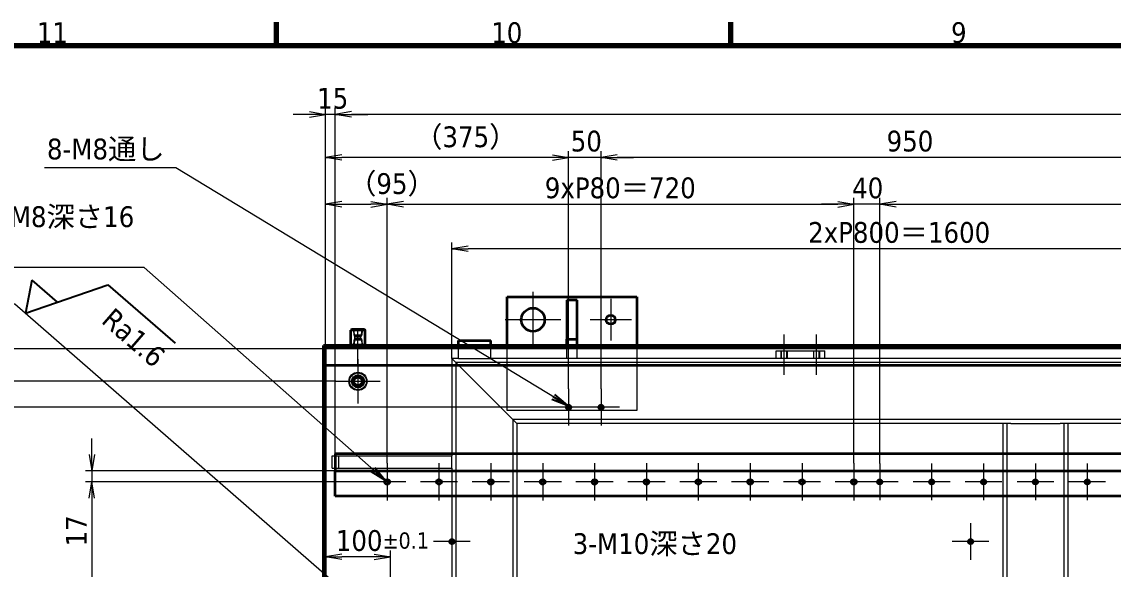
# Model space of a CAD drawing. Header units: millimetres. Extents: x -440 to 8410, y -405 to 5940.
# Drawn here: x 1009 to 2692, y 4933 to 5777 of the extents above; entities that cross this region are included whole.
import ezdxf

# ---------------------------------------------------------------- set-up
doc = ezdxf.new("R2010")
doc.units = ezdxf.units.MM
doc.header["$LTSCALE"] = 10
for name, color, linetype, lineweight in [('Border (ISO)', 7, 'Continuous', 70), ('Center Mark (ISO)', 7, 'Continuous', 5), ('Centerline (ISO)', 7, 'Continuous', 5), ('Dimension (ISO)', 7, 'Continuous', 25), ('Hidden (ISO)', 7, 'Continuous', 5), ('Symbol (ISO)', 7, 'Continuous', 25), ('Visible (ISO)', 7, 'Continuous', 35), ('Visible Narrow (ISO)', 7, 'Continuous', 5)]:
    doc.layers.add(name, color=color, linetype=linetype, lineweight=lineweight)
doc.styles.add('MX_NOTE_STANDARD', font='tahoma.ttf')
doc.styles.add('Note Text (JIS)', font='tahoma.ttf')
doc.dimstyles.new('Default (JIS)', dxfattribs={"dimscale": 10, "dimtxt": 3.2, "dimasz": 2.5, "dimexe": 1, "dimexo": 0, "dimgap": 0.8, "dimtad": 1, "dimrnd": 1e-08, "dimdsep": 46, "dimtxsty": 'Note Text (JIS)', "dimblk": 'OPEN', "dimcen": 0.09, "dimdle": 10, "dimclrd": 7, "dimclre": 7, "dimclrt": 256, "dimadec": 0, "dimazin": 2, "dimtfac": 0.78125, "dimtmove": 0, "dimatfit": 3, "dimldrblk": 'OPEN', "dimfxl": 1, "dimtolj": 1, "dimtzin": 0, "dimlwd": 0, "dimlwe": 0, "dimarcsym": 0})
doc.dimstyles.new('Default (JIS)$7', dxfattribs={"dimscale": 10, "dimtxt": 3.2, "dimasz": 2.5, "dimexe": 1, "dimexo": 0, "dimgap": 0.8, "dimtad": 1, "dimrnd": 1e-08, "dimdsep": 46, "dimtxsty": 'Note Text (JIS)', "dimblk": 'OPEN', "dimcen": 0.09, "dimdle": 10, "dimclrd": 256, "dimclre": 7, "dimclrt": 256, "dimadec": 0, "dimazin": 2, "dimtfac": 0.78125, "dimtmove": 0, "dimatfit": 3, "dimldrblk": 'OPEN', "dimfxl": 1, "dimtolj": 1, "dimtzin": 0, "dimlwd": 0, "dimlwe": 0, "dimarcsym": 0})

# ---------------------------------------------------------------- blocks, each defined once
blk = doc.blocks.new('図面枠 既定の図面枠')
at = {"layer": 'Border (ISO)'}
for p, q in [((140.17, 574), (140.17, 577.6)), ((210.25, 574), (210.25, 577.6))]:
    blk.add_line(p, q, dxfattribs=at)
at = {"layer": 'Border (ISO)', "flags": 128}
blk.add_lwpolyline([(20, 20), (20, 574), (821, 574), (821, 20), (20, 20)], dxfattribs=at)
at = {"layer": 'Border (ISO)', "char_height": 3.2, "attachment_point": 7, "style": 'MX_NOTE_STANDARD'}
for s, insert in [('11', (103.2, 574.4)), ('10', (173.29, 574.33)), ('9', (244.23, 574.34))]:
    blk.add_mtext(s, dxfattribs=dict(at, insert=insert))
blk = doc.blocks.new('_Open')
at = {"color": 0, "linetype": 'ByBlock', "lineweight": -2}
for p, q in [((-1, 0.167), (0, 0)), ((-1, -0.167), (0, 0)), ((0, 0), (-1, 0))]:
    blk.add_line(p, q, dxfattribs=at)
blk = doc.blocks.new('*D109')
at = {"layer": 'Defpoints', "color": 0, "linetype": 'Continuous', "transparency": 16777216}
for p in [(907, 5222.5), (1493.4, 5222.5), (1493.4, 4202.5)]:
    blk.add_point(p, dxfattribs=at)
at = {"layer": 'Dimension (ISO)', "color": 7, "linetype": 'Continuous', "lineweight": 0, "transparency": 16777216}
for p, q in [((1493.4, 5222.5), (897, 5222.5)), ((907, 4227.5), (907, 5197.5)), ((1493.4, 4202.5), (897, 4202.5))]:
    blk.add_line(p, q, dxfattribs=at)
at = {"layer": 'Dimension (ISO)', "color": 7, "linetype": 'Continuous', "lineweight": 0, "transparency": 16777216, "xscale": 25, "yscale": 25, "zscale": 25}
for p, rotation in [((907, 5222.5), 90), ((907, 4202.5), 270)]:
    blk.add_blockref('_Open', p, dxfattribs=dict(at, rotation=rotation))
at = {"layer": 'Dimension (ISO)', "linetype": 'Continuous', "lineweight": 5, "transparency": 16777216, "insert": (865.7, 4652.7), "char_height": 32, "attachment_point": 1, "rotation": 90, "style": 'Note Text (JIS)'}
blk.add_mtext('\\A1;1020', dxfattribs=at)
blk = doc.blocks.new('*D111')
at = {"layer": 'Defpoints', "color": 0, "linetype": 'Continuous', "transparency": 16777216}
for p in [(907, 5272.5), (1477.4, 5272.5), (1493.4, 5222.5)]:
    blk.add_point(p, dxfattribs=at)
at = {"layer": 'Dimension (ISO)', "color": 7, "linetype": 'Continuous', "lineweight": 0, "transparency": 16777216}
for p, q in [((907, 5297.5), (907, 5322.5)), ((1477.4, 5272.5), (897, 5272.5)), ((907, 5222.5), (907, 5272.5)), ((1493.4, 5222.5), (897, 5222.5)), ((907, 5197.5), (907, 5172.5))]:
    blk.add_line(p, q, dxfattribs=at)
at = {"layer": 'Dimension (ISO)', "color": 7, "linetype": 'Continuous', "lineweight": 0, "transparency": 16777216, "xscale": 25, "yscale": 25, "zscale": 25}
for p, rotation in [((907, 5272.5), 270), ((907, 5222.5), 90)]:
    blk.add_blockref('_Open', p, dxfattribs=dict(at, rotation=rotation))
at = {"layer": 'Dimension (ISO)', "linetype": 'Continuous', "lineweight": 5, "transparency": 16777216, "insert": (865.7, 5225.7), "char_height": 32, "attachment_point": 1, "rotation": 90, "style": 'Note Text (JIS)'}
blk.add_mtext('\\A1;50', dxfattribs=at)
blk = doc.blocks.new('*D129')
at = {"layer": 'Defpoints', "color": 0, "linetype": 'Continuous', "transparency": 16777216}
for p in [(1492.4, 5634), (1492.4, 5110.5), (5452.4, 5110.5)]:
    blk.add_point(p, dxfattribs=at)
at = {"layer": 'Dimension (ISO)', "color": 7, "linetype": 'Continuous', "lineweight": 0, "transparency": 16777216}
for p, q in [((1492.4, 5110.5), (1492.4, 5644)), ((5452.4, 5110.5), (5452.4, 5644)), ((5427.4, 5634), (1517.4, 5634))]:
    blk.add_line(p, q, dxfattribs=at)
at = {"layer": 'Dimension (ISO)', "color": 7, "linetype": 'Continuous', "lineweight": 0, "transparency": 16777216, "xscale": 25, "yscale": 25, "zscale": 25, "rotation": 180}
blk.add_blockref('_Open', (1492.4, 5634), dxfattribs=at)
at = {"layer": 'Dimension (ISO)', "color": 7, "linetype": 'Continuous', "lineweight": 0, "transparency": 16777216, "xscale": 25, "yscale": 25, "zscale": 25}
blk.add_blockref('_Open', (5452.4, 5634), dxfattribs=at)
at = {"layer": 'Dimension (ISO)', "linetype": 'Continuous', "lineweight": 5, "transparency": 16777216, "insert": (3426.3, 5675.3), "char_height": 32, "attachment_point": 1, "style": 'Note Text (JIS)'}
blk.add_mtext('\\A1;3960', dxfattribs=at)
blk = doc.blocks.new('*D130')
at = {"layer": 'Defpoints', "color": 0, "linetype": 'Continuous', "transparency": 16777216}
for p in [(1477.4, 5634), (1477.4, 5277.5), (1492.4, 5110.5)]:
    blk.add_point(p, dxfattribs=at)
at = {"layer": 'Dimension (ISO)', "color": 7, "linetype": 'Continuous', "lineweight": 0, "transparency": 16777216}
for p, q in [((1477.4, 5277.5), (1477.4, 5644)), ((1492.4, 5110.5), (1492.4, 5644)), ((1452.4, 5634), (1427.4, 5634)), ((1492.4, 5634), (1477.4, 5634)), ((1517.4, 5634), (1542.4, 5634))]:
    blk.add_line(p, q, dxfattribs=at)
at = {"layer": 'Dimension (ISO)', "color": 7, "linetype": 'Continuous', "lineweight": 0, "transparency": 16777216, "xscale": 25, "yscale": 25, "zscale": 25}
blk.add_blockref('_Open', (1477.4, 5634), dxfattribs=at)
at = {"layer": 'Dimension (ISO)', "color": 7, "linetype": 'Continuous', "lineweight": 0, "transparency": 16777216, "xscale": 25, "yscale": 25, "zscale": 25, "rotation": 180}
blk.add_blockref('_Open', (1492.4, 5634), dxfattribs=at)
at = {"layer": 'Dimension (ISO)', "linetype": 'Continuous', "lineweight": 5, "transparency": 16777216, "insert": (1464.4, 5674.8), "char_height": 32, "attachment_point": 1, "style": 'Note Text (JIS)'}
blk.add_mtext('\\A1;15', dxfattribs=at)
blk = doc.blocks.new('*D161')
at = {"layer": 'Defpoints', "color": 0, "linetype": 'Continuous', "transparency": 16777216}
for p in [(1117, 5084.5), (1492.4, 5084.5), (1543.6, 5067.5)]:
    blk.add_point(p, dxfattribs=at)
at = {"layer": 'Dimension (ISO)', "color": 7, "linetype": 'Continuous', "lineweight": 0, "transparency": 16777216}
for p, q in [((1117, 5109.5), (1117, 5134.5)), ((1492.4, 5084.5), (1107, 5084.5)), ((1117, 5084.5), (1117, 5067.5)), ((1543.6, 5067.5), (1107, 5067.5)), ((1117, 5042.5), (1117, 4959.9))]:
    blk.add_line(p, q, dxfattribs=at)
at = {"layer": 'Dimension (ISO)', "color": 7, "linetype": 'Continuous', "lineweight": 0, "transparency": 16777216, "xscale": 25, "yscale": 25, "zscale": 25}
for p, rotation in [((1117, 5084.5), 270), ((1117, 5067.5), 90)]:
    blk.add_blockref('_Open', p, dxfattribs=dict(at, rotation=rotation))
at = {"layer": 'Dimension (ISO)', "linetype": 'Continuous', "lineweight": 5, "transparency": 16777216, "insert": (1076.9, 4967.9), "char_height": 32, "attachment_point": 1, "rotation": 90, "style": 'Note Text (JIS)'}
blk.add_mtext('\\A1;17', dxfattribs=at)
blk = doc.blocks.new('*D162')
at = {"layer": 'Defpoints', "color": 0, "linetype": 'Continuous', "transparency": 16777216}
for p in [(1824.1, 5182.5), (979.7, 4152.5), (1477.4, 4152.5)]:
    blk.add_point(p, dxfattribs=at)
at = {"layer": 'Dimension (ISO)', "color": 7, "linetype": 'Continuous', "lineweight": 0, "transparency": 16777216}
for p, q in [((1824.1, 5182.5), (969.7, 5182.5)), ((979.7, 5157.5), (979.7, 4177.5)), ((1477.4, 4152.5), (969.7, 4152.5))]:
    blk.add_line(p, q, dxfattribs=at)
at = {"layer": 'Dimension (ISO)', "color": 7, "linetype": 'Continuous', "lineweight": 0, "transparency": 16777216, "xscale": 25, "yscale": 25, "zscale": 25}
for p, rotation in [((979.7, 5182.5), 90), ((979.7, 4152.5), 270)]:
    blk.add_blockref('_Open', p, dxfattribs=dict(at, rotation=rotation))
at = {"layer": 'Dimension (ISO)', "linetype": 'Continuous', "lineweight": 5, "transparency": 16777216, "insert": (938.3, 4637.7), "char_height": 32, "attachment_point": 1, "rotation": 90, "style": 'Note Text (JIS)'}
blk.add_mtext('\\A1;1030', dxfattribs=at)
blk = doc.blocks.new('*D169')
at = {"layer": 'Defpoints', "color": 0, "linetype": 'Continuous', "transparency": 16777216}
for p in [(1902.4, 5567.4), (1902.4, 5210.8), (2852.4, 5210.8)]:
    blk.add_point(p, dxfattribs=at)
at = {"layer": 'Dimension (ISO)', "color": 7, "linetype": 'Continuous', "lineweight": 0, "transparency": 16777216}
for p, q in [((1902.4, 5210.8), (1902.4, 5577.4)), ((2852.4, 5210.8), (2852.4, 5577.4)), ((2827.4, 5567.4), (1927.4, 5567.4))]:
    blk.add_line(p, q, dxfattribs=at)
at = {"layer": 'Dimension (ISO)', "color": 7, "linetype": 'Continuous', "lineweight": 0, "transparency": 16777216, "xscale": 25, "yscale": 25, "zscale": 25, "rotation": 180}
blk.add_blockref('_Open', (1902.4, 5567.4), dxfattribs=at)
at = {"layer": 'Dimension (ISO)', "color": 7, "linetype": 'Continuous', "lineweight": 0, "transparency": 16777216, "xscale": 25, "yscale": 25, "zscale": 25}
blk.add_blockref('_Open', (2852.4, 5567.4), dxfattribs=at)
at = {"layer": 'Dimension (ISO)', "linetype": 'Continuous', "lineweight": 5, "transparency": 16777216, "insert": (2342.9, 5608.8), "char_height": 32, "attachment_point": 1, "style": 'Note Text (JIS)'}
blk.add_mtext('\\A1;950', dxfattribs=at)
blk = doc.blocks.new('*D170')
at = {"layer": 'Defpoints', "color": 0, "linetype": 'Continuous', "transparency": 16777216}
for p in [(1852.4, 5567.4), (1852.4, 5210.8), (1902.4, 5210.8)]:
    blk.add_point(p, dxfattribs=at)
at = {"layer": 'Dimension (ISO)', "color": 7, "linetype": 'Continuous', "lineweight": 0, "transparency": 16777216}
for p, q in [((1852.4, 5210.8), (1852.4, 5577.4)), ((1902.4, 5210.8), (1902.4, 5577.4)), ((1827.4, 5567.4), (1802.4, 5567.4)), ((1902.4, 5567.4), (1852.4, 5567.4)), ((1927.4, 5567.4), (1952.4, 5567.4))]:
    blk.add_line(p, q, dxfattribs=at)
at = {"layer": 'Dimension (ISO)', "color": 7, "linetype": 'Continuous', "lineweight": 0, "transparency": 16777216, "xscale": 25, "yscale": 25, "zscale": 25}
blk.add_blockref('_Open', (1852.4, 5567.4), dxfattribs=at)
at = {"layer": 'Dimension (ISO)', "color": 7, "linetype": 'Continuous', "lineweight": 0, "transparency": 16777216, "xscale": 25, "yscale": 25, "zscale": 25, "rotation": 180}
blk.add_blockref('_Open', (1902.4, 5567.4), dxfattribs=at)
at = {"layer": 'Dimension (ISO)', "linetype": 'Continuous', "lineweight": 5, "transparency": 16777216, "insert": (1855.6, 5608.8), "char_height": 32, "attachment_point": 1, "style": 'Note Text (JIS)'}
blk.add_mtext('\\A1;50', dxfattribs=at)
blk = doc.blocks.new('*D171')
at = {"layer": 'Defpoints', "color": 0, "linetype": 'Continuous', "transparency": 16777216}
for p in [(1477.4, 5567.4), (1477.4, 5277.5), (1852.4, 5210.8)]:
    blk.add_point(p, dxfattribs=at)
at = {"layer": 'Dimension (ISO)', "color": 7, "linetype": 'Continuous', "lineweight": 0, "transparency": 16777216}
for p, q in [((1477.4, 5277.5), (1477.4, 5577.4)), ((1852.4, 5210.8), (1852.4, 5577.4)), ((1827.4, 5567.4), (1502.4, 5567.4))]:
    blk.add_line(p, q, dxfattribs=at)
at = {"layer": 'Dimension (ISO)', "color": 7, "linetype": 'Continuous', "lineweight": 0, "transparency": 16777216, "xscale": 25, "yscale": 25, "zscale": 25, "rotation": 180}
blk.add_blockref('_Open', (1477.4, 5567.4), dxfattribs=at)
at = {"layer": 'Dimension (ISO)', "color": 7, "linetype": 'Continuous', "lineweight": 0, "transparency": 16777216, "xscale": 25, "yscale": 25, "zscale": 25}
blk.add_blockref('_Open', (1852.4, 5567.4), dxfattribs=at)
at = {"layer": 'Dimension (ISO)', "linetype": 'Continuous', "lineweight": 5, "transparency": 16777216, "insert": (1614, 5615.4), "char_height": 32, "attachment_point": 1, "style": 'Note Text (JIS)'}
blk.add_mtext('\\A1;\\fTahoma|b0|i0;（375）', dxfattribs=at)
blk = doc.blocks.new('*D172')
at = {"layer": 'Defpoints', "color": 0, "linetype": 'Continuous', "transparency": 16777216}
for p in [(2292.4, 5495.3), (1572.4, 5096.2), (2292.4, 5096.2)]:
    blk.add_point(p, dxfattribs=at)
at = {"layer": 'Dimension (ISO)', "color": 7, "linetype": 'Continuous', "lineweight": 0, "transparency": 16777216}
for p, q in [((1572.4, 5096.2), (1572.4, 5505.3)), ((2292.4, 5096.2), (2292.4, 5505.3)), ((1597.4, 5495.3), (2267.4, 5495.3))]:
    blk.add_line(p, q, dxfattribs=at)
at = {"layer": 'Dimension (ISO)', "color": 7, "linetype": 'Continuous', "lineweight": 0, "transparency": 16777216, "xscale": 25, "yscale": 25, "zscale": 25, "rotation": 180}
blk.add_blockref('_Open', (1572.4, 5495.3), dxfattribs=at)
at = {"layer": 'Dimension (ISO)', "color": 7, "linetype": 'Continuous', "lineweight": 0, "transparency": 16777216, "xscale": 25, "yscale": 25, "zscale": 25}
blk.add_blockref('_Open', (2292.4, 5495.3), dxfattribs=at)
at = {"layer": 'Dimension (ISO)', "linetype": 'Continuous', "lineweight": 5, "transparency": 16777216, "insert": (1815.6, 5536.7), "char_height": 32, "attachment_point": 1, "style": 'Note Text (JIS)'}
blk.add_mtext('\\A1;\\fTahoma|b0|i0;9xP80＝720', dxfattribs=at)
blk = doc.blocks.new('*D173')
at = {"layer": 'Defpoints', "color": 0, "linetype": 'Continuous', "transparency": 16777216}
for p in [(2292.4, 5495.3), (2292.4, 5096.2), (2332.4, 5095.8)]:
    blk.add_point(p, dxfattribs=at)
at = {"layer": 'Dimension (ISO)', "color": 7, "linetype": 'Continuous', "lineweight": 0, "transparency": 16777216}
for p, q in [((2292.4, 5096.2), (2292.4, 5505.3)), ((2332.4, 5095.8), (2332.4, 5505.3)), ((2267.4, 5495.3), (2242.4, 5495.3)), ((2332.4, 5495.3), (2292.4, 5495.3)), ((2357.4, 5495.3), (2382.4, 5495.3))]:
    blk.add_line(p, q, dxfattribs=at)
at = {"layer": 'Dimension (ISO)', "color": 7, "linetype": 'Continuous', "lineweight": 0, "transparency": 16777216, "xscale": 25, "yscale": 25, "zscale": 25}
blk.add_blockref('_Open', (2292.4, 5495.3), dxfattribs=at)
at = {"layer": 'Dimension (ISO)', "color": 7, "linetype": 'Continuous', "lineweight": 0, "transparency": 16777216, "xscale": 25, "yscale": 25, "zscale": 25, "rotation": 180}
blk.add_blockref('_Open', (2332.4, 5495.3), dxfattribs=at)
at = {"layer": 'Dimension (ISO)', "linetype": 'Continuous', "lineweight": 5, "transparency": 16777216, "insert": (2289.7, 5536.6), "char_height": 32, "attachment_point": 1, "style": 'Note Text (JIS)'}
blk.add_mtext('\\A1;40', dxfattribs=at)
blk = doc.blocks.new('*D174')
at = {"layer": 'Defpoints', "color": 0, "linetype": 'Continuous', "transparency": 16777216}
for p in [(5132.4, 5495.3), (2332.4, 5095.8), (5132.4, 5095.8)]:
    blk.add_point(p, dxfattribs=at)
at = {"layer": 'Dimension (ISO)', "color": 7, "linetype": 'Continuous', "lineweight": 0, "transparency": 16777216}
for p, q in [((2332.4, 5095.8), (2332.4, 5505.3)), ((5132.4, 5095.8), (5132.4, 5505.3)), ((2357.4, 5495.3), (5107.4, 5495.3))]:
    blk.add_line(p, q, dxfattribs=at)
at = {"layer": 'Dimension (ISO)', "color": 7, "linetype": 'Continuous', "lineweight": 0, "transparency": 16777216, "xscale": 25, "yscale": 25, "zscale": 25, "rotation": 180}
blk.add_blockref('_Open', (2332.4, 5495.3), dxfattribs=at)
at = {"layer": 'Dimension (ISO)', "color": 7, "linetype": 'Continuous', "lineweight": 0, "transparency": 16777216, "xscale": 25, "yscale": 25, "zscale": 25}
blk.add_blockref('_Open', (5132.4, 5495.3), dxfattribs=at)
at = {"layer": 'Dimension (ISO)', "linetype": 'Continuous', "lineweight": 5, "transparency": 16777216, "insert": (3494.7, 5536.7), "char_height": 32, "attachment_point": 1, "style": 'Note Text (JIS)'}
blk.add_mtext('\\A1;\\fTahoma|b0|i0;35xP80＝2800', dxfattribs=at)
blk = doc.blocks.new('*D176')
at = {"layer": 'Defpoints', "color": 0, "linetype": 'Continuous', "transparency": 16777216}
for p in [(1572.4, 5495.3), (1477.4, 5277.5), (1572.4, 5096.2)]:
    blk.add_point(p, dxfattribs=at)
at = {"layer": 'Dimension (ISO)', "color": 7, "linetype": 'Continuous', "lineweight": 0, "transparency": 16777216}
for p, q in [((1477.4, 5277.5), (1477.4, 5505.3)), ((1572.4, 5096.2), (1572.4, 5505.3)), ((1502.4, 5495.3), (1547.4, 5495.3))]:
    blk.add_line(p, q, dxfattribs=at)
at = {"layer": 'Dimension (ISO)', "color": 7, "linetype": 'Continuous', "lineweight": 0, "transparency": 16777216, "xscale": 25, "yscale": 25, "zscale": 25, "rotation": 180}
blk.add_blockref('_Open', (1477.4, 5495.3), dxfattribs=at)
at = {"layer": 'Dimension (ISO)', "color": 7, "linetype": 'Continuous', "lineweight": 0, "transparency": 16777216, "xscale": 25, "yscale": 25, "zscale": 25}
blk.add_blockref('_Open', (1572.4, 5495.3), dxfattribs=at)
at = {"layer": 'Dimension (ISO)', "linetype": 'Continuous', "lineweight": 5, "transparency": 16777216, "insert": (1512.1, 5543.3), "char_height": 32, "attachment_point": 1, "style": 'Note Text (JIS)'}
blk.add_mtext('\\A1;\\fTahoma|b0|i0;（95）', dxfattribs=at)
blk = doc.blocks.new('*D177')
at = {"layer": 'Defpoints', "color": 0, "linetype": 'Continuous', "transparency": 16777216}
for p in [(1543.6, 5067.5), (1117, 4447.5), (1544.1, 4447.5)]:
    blk.add_point(p, dxfattribs=at)
at = {"layer": 'Dimension (ISO)', "color": 7, "linetype": 'Continuous', "lineweight": 0, "transparency": 16777216}
for p, q in [((1543.6, 5067.5), (1107, 5067.5)), ((1117, 5042.5), (1117, 4472.5)), ((1544.1, 4447.5), (1107, 4447.5))]:
    blk.add_line(p, q, dxfattribs=at)
at = {"layer": 'Dimension (ISO)', "color": 7, "linetype": 'Continuous', "lineweight": 0, "transparency": 16777216, "xscale": 25, "yscale": 25, "zscale": 25}
for p, rotation in [((1117, 5067.5), 90), ((1117, 4447.5), 270)]:
    blk.add_blockref('_Open', p, dxfattribs=dict(at, rotation=rotation))
at = {"layer": 'Dimension (ISO)', "linetype": 'Continuous', "lineweight": 5, "transparency": 16777216, "insert": (1069, 4706.6), "char_height": 32, "attachment_point": 1, "rotation": 90, "style": 'Note Text (JIS)'}
blk.add_mtext('\\A1;\\fTahoma|b0|i0;（620）', dxfattribs=at)
blk = doc.blocks.new('*D198')
at = {"layer": 'Defpoints', "color": 0, "linetype": 'Continuous', "transparency": 16777216}
for p in [(1672.4, 5426.6), (1672.4, 5257.5), (3272.4, 5003.8)]:
    blk.add_point(p, dxfattribs=at)
at = {"layer": 'Dimension (ISO)', "color": 7, "linetype": 'Continuous', "lineweight": 0, "transparency": 16777216}
for p, q in [((1672.4, 5257.5), (1672.4, 5436.6)), ((3247.4, 5426.6), (1697.4, 5426.6)), ((3272.4, 5003.8), (3272.4, 5436.6))]:
    blk.add_line(p, q, dxfattribs=at)
at = {"layer": 'Dimension (ISO)', "color": 7, "linetype": 'Continuous', "lineweight": 0, "transparency": 16777216, "xscale": 25, "yscale": 25, "zscale": 25, "rotation": 180}
blk.add_blockref('_Open', (1672.4, 5426.6), dxfattribs=at)
at = {"layer": 'Dimension (ISO)', "color": 7, "linetype": 'Continuous', "lineweight": 0, "transparency": 16777216, "xscale": 25, "yscale": 25, "zscale": 25}
blk.add_blockref('_Open', (3272.4, 5426.6), dxfattribs=at)
at = {"layer": 'Dimension (ISO)', "linetype": 'Continuous', "lineweight": 5, "transparency": 16777216, "insert": (2221.8, 5468), "char_height": 32, "attachment_point": 1, "style": 'Note Text (JIS)'}
blk.add_mtext('\\A1;\\fTahoma|b0|i0;2xP800＝1600', dxfattribs=at)
blk = doc.blocks.new('*D217')
at = {"layer": 'Defpoints', "color": 0, "linetype": 'Continuous', "transparency": 16777216}
for p in [(1477.4, 4951.8), (1477.4, 4897.9), (1577.4, 4866.5)]:
    blk.add_point(p, dxfattribs=at)
at = {"layer": 'Dimension (ISO)', "color": 7, "linetype": 'Continuous', "lineweight": 0, "transparency": 16777216}
for p, q in [((1552.4, 4951.8), (1502.4, 4951.8)), ((1577.4, 4866.5), (1577.4, 4961.8))]:
    blk.add_line(p, q, dxfattribs=at)
at = {"layer": 'Dimension (ISO)', "color": 7, "linetype": 'Continuous', "lineweight": 0, "transparency": 16777216, "xscale": 25, "yscale": 25, "zscale": 25, "rotation": 180}
blk.add_blockref('_Open', (1477.4, 4951.8), dxfattribs=at)
at = {"layer": 'Dimension (ISO)', "color": 7, "linetype": 'Continuous', "lineweight": 0, "transparency": 16777216, "xscale": 25, "yscale": 25, "zscale": 25}
blk.add_blockref('_Open', (1577.4, 4951.8), dxfattribs=at)
at = {"layer": 'Dimension (ISO)', "linetype": 'Continuous', "lineweight": 5, "transparency": 16777216, "insert": (1493.2, 4993.1), "char_height": 32, "attachment_point": 1, "style": 'Note Text (JIS)'}
blk.add_mtext('\\A1;100{\\H25;±0.1}', dxfattribs=at)
blk = doc.blocks.new('*D222')
at = {"layer": 'Defpoints', "color": 0, "linetype": 'Continuous', "transparency": 16777216}
for p in [(1574.4, 4840.1), (1580.4, 4834.8)]:
    blk.add_point(p, dxfattribs=at)
at = {"layer": 'Dimension (ISO)', "color": 7, "linetype": 'Continuous', "lineweight": 0, "transparency": 16777216}
for p, q in [((508.1, 5341.9), (997.9, 5341.9)), ((997.9, 5341.9), (1555.5, 4856.5)), ((1576.5, 4837.5), (1578.3, 4837.5)), ((1577.4, 4836.6), (1577.4, 4838.4))]:
    blk.add_line(p, q, dxfattribs=at)
at = {"layer": 'Dimension (ISO)', "color": 7, "linetype": 'Continuous', "lineweight": 0, "transparency": 16777216, "xscale": 25, "yscale": 25, "zscale": 25, "rotation": 318.9606334767248}
blk.add_blockref('_Open', (1574.4, 4840.1), dxfattribs=at)
at = {"layer": 'Dimension (ISO)', "linetype": 'Continuous', "lineweight": 5, "transparency": 16777216, "insert": (508.1, 5428), "char_height": 32, "attachment_point": 1, "style": 'Note Text (JIS)'}
blk.add_mtext('\\A1;\\L\\fTahoma|b0|i0;2-∅8 H7 ({\\H0.78x;\\S+0.015^   0;})深さ16\\l', dxfattribs=at)
blk = doc.blocks.new('面の指示記号 ID10')
at = {"layer": 'Symbol (ISO)'}
for p, q in [((102.43, 537.84), (101.44, 532.76)), ((101.44, 532.76), (114.17, 537.13)), ((102.43, 537.84), (106.34, 534.44)), ((114.17, 537.13), (124.53, 528.12))]:
    blk.add_line(p, q, dxfattribs=at)
at = {"layer": 'Symbol (ISO)', "insert": (112.94, 531.33), "char_height": 3.2, "attachment_point": 7, "rotation": 318.9606, "style": 'MX_NOTE_STANDARD'}
blk.add_mtext('Ra1.6', dxfattribs=at)

msp = doc.modelspace()

# ---------------------------------------------------------------- linework, layer by layer
at = {"layer": 'Center Mark (ISO)', "linetype": 'Continuous'}
for p, q in [((1797.376, 5360.461), (1797.376, 5274.461)), ((1917.376, 5349.378), (1917.376, 5285.543)), ((1840.376, 5317.461), (1754.376, 5317.461)), ((1949.293, 5317.461), (1885.458, 5317.461)), ((1527.376, 5256.461), (1527.376, 5188.461)), ((1561.376, 5222.461), (1493.376, 5222.461)), ((1852.376, 5210.784), (1852.376, 5154.137)), ((1902.376, 5210.784), (1902.376, 5154.137)), ((1880.699, 5182.461), (1824.052, 5182.461)), ((1930.699, 5182.461), (1874.052, 5182.461)), ((1572.376, 5096.19), (1572.376, 5038.731)), ((1652.376, 5096.19), (1652.376, 5038.731)), ((1732.376, 5096.19), (1732.376, 5038.731)), ((1812.376, 5096.19), (1812.376, 5038.731)), ((1892.376, 5096.19), (1892.376, 5038.731)), ((1972.376, 5096.19), (1972.376, 5038.731)), ((2052.376, 5096.19), (2052.376, 5038.731)), ((2132.376, 5096.19), (2132.376, 5038.731)), ((2212.376, 5096.19), (2212.376, 5038.731)), ((2292.376, 5096.19), (2292.376, 5038.731)), ((2332.376, 5095.784), (2332.376, 5039.137)), ((2412.376, 5095.784), (2412.376, 5039.137)), ((2492.376, 5095.784), (2492.376, 5039.137)), ((2572.376, 5095.784), (2572.376, 5039.137)), ((2652.376, 5095.784), (2652.376, 5039.137)), ((1601.105, 5067.461), (1543.647, 5067.461)), ((1681.105, 5067.461), (1623.647, 5067.461)), ((1761.105, 5067.461), (1703.647, 5067.461)), ((1841.105, 5067.461), (1783.647, 5067.461)), ((1921.105, 5067.461), (1863.647, 5067.461)), ((2001.105, 5067.461), (1943.647, 5067.461)), ((2081.105, 5067.461), (2023.647, 5067.461)), ((2161.105, 5067.461), (2103.647, 5067.461)), ((2241.105, 5067.461), (2183.647, 5067.461)), ((2321.105, 5067.461), (2263.647, 5067.461)), ((2360.699, 5067.461), (2304.052, 5067.461)), ((2440.699, 5067.461), (2384.052, 5067.461)), ((2520.699, 5067.461), (2464.052, 5067.461)), ((2600.699, 5067.461), (2544.052, 5067.461)), ((2680.699, 5067.461), (2624.052, 5067.461)), ((1672.376, 5003.784), (1672.376, 4947.137)), ((2472.376, 5003.784), (2472.376, 4947.137)), ((1700.699, 4975.461), (1644.052, 4975.461)), ((2500.699, 4975.461), (2444.052, 4975.461))]:
    msp.add_line(p, q, dxfattribs=at)
at = {"layer": 'Centerline (ISO)', "linetype": 'Continuous'}
for p, q in [((1527.376, 5249.261), (1527.376, 5302.461)), ((2184.876, 5232.461), (2184.876, 5294.461)), ((2234.876, 5232.461), (2234.876, 5294.461))]:
    msp.add_line(p, q, dxfattribs=at)
at = {"layer": 'Hidden (ISO)'}
for p, q in [((1521.494, 5301.577), (1520.61, 5302.461)), ((1520.637, 5301.577), (1520.883, 5293.707)), ((1533.869, 5293.707), (1520.883, 5293.707)), ((1533.258, 5301.577), (1521.494, 5301.577)), ((1521.788, 5292.143), (1521.494, 5301.577)), ((1521.788, 5287.778), (1521.494, 5278.344)), ((1532.964, 5292.143), (1521.788, 5292.143)), ((1522.776, 5291.573), (1521.788, 5292.143)), ((1522.776, 5288.348), (1521.788, 5287.778)), ((1532.964, 5287.778), (1521.788, 5287.778)), ((1522.776, 5291.573), (1531.976, 5291.573)), ((1522.776, 5288.348), (1522.776, 5291.573)), ((1531.976, 5288.348), (1522.776, 5288.348)), ((1531.976, 5291.573), (1532.964, 5292.143)), ((1531.976, 5288.348), (1531.976, 5291.573)), ((1531.976, 5288.348), (1532.964, 5287.778)), ((1532.964, 5292.143), (1533.258, 5301.577)), ((1532.964, 5287.778), (1533.258, 5278.344)), ((1533.258, 5301.577), (1534.142, 5302.461)), ((1533.869, 5293.707), (1534.115, 5301.577)), ((1477.376, 5272.461), (1474.176, 5272.461)), ((5467.376, 5272.461), (1477.376, 5272.461)), ((1521.494, 5278.344), (1520.61, 5277.461)), ((1520.883, 5286.215), (1520.637, 5278.344)), ((1520.883, 5286.215), (1533.869, 5286.215)), ((1533.258, 5278.344), (1521.494, 5278.344)), ((1523.376, 5274.261), (1523.376, 5277.461)), ((1531.376, 5274.261), (1531.376, 5277.461)), ((1533.258, 5278.344), (1534.142, 5277.461)), ((1534.115, 5278.344), (1533.869, 5286.215)), ((1682.376, 5257.461), (1682.376, 5277.461)), ((1732.376, 5257.461), (1732.376, 5277.461)), ((1757.376, 5177.461), (1757.376, 5277.461)), ((1849.376, 5257.461), (1849.376, 5277.461)), ((1865.376, 5257.461), (1865.376, 5277.461)), ((1957.376, 5277.461), (1957.376, 5177.461)), ((1684.376, 5245.461), (1672.376, 5257.461)), ((1682.376, 5257.461), (1672.376, 5257.461)), ((1672.376, 5257.461), (1672.376, 5107.461)), ((1672.376, 5257.461), (1684.376, 5245.461)), ((1682.376, 5257.461), (1732.376, 5257.461)), ((1849.376, 5257.461), (1732.376, 5257.461)), ((1865.376, 5257.461), (1849.376, 5257.461)), ((2917.376, 5257.461), (1865.376, 5257.461)), ((2172.376, 5269.461), (2247.376, 5269.461)), ((2172.376, 5257.461), (2172.376, 5269.461)), ((2179.876, 5269.461), (2179.876, 5257.461)), ((2180.688, 5257.461), (2180.688, 5269.461)), ((2189.064, 5257.461), (2189.064, 5269.461)), ((2189.876, 5257.461), (2189.876, 5269.461)), ((2229.876, 5269.461), (2229.876, 5257.461)), ((2230.688, 5257.461), (2230.688, 5269.461)), ((2239.064, 5257.461), (2239.064, 5269.461)), ((2239.876, 5257.461), (2239.876, 5269.461)), ((2247.376, 5257.461), (2247.376, 5269.461)), ((5266.376, 5251.461), (1678.376, 5251.461)), ((1678.376, 5251.461), (1678.376, 4173.461)), ((1684.376, 5245.461), (1760.376, 5169.461)), ((1760.376, 5169.461), (1684.376, 5245.461)), ((1957.376, 5177.461), (1757.376, 5177.461)), ((1772.376, 5157.461), (1760.376, 5169.461)), ((1760.376, 5169.461), (1772.376, 5157.461)), ((5178.376, 5163.461), (1766.376, 5163.461)), ((1766.376, 5163.461), (1766.376, 4261.461)), ((2522.376, 5157.461), (1772.376, 5157.461)), ((1772.376, 5157.461), (1772.376, 4762.461)), ((2522.376, 5157.461), (2522.376, 4762.461)), ((2534.376, 5157.461), (2522.376, 5157.461)), ((2528.376, 5157.461), (2528.376, 4762.461)), ((2534.376, 5157.461), (2610.376, 5157.461)), ((2622.376, 5157.461), (2610.376, 5157.461)), ((2616.376, 5157.461), (2616.376, 4762.461)), ((3422.376, 5157.461), (2622.376, 5157.461)), ((2622.376, 5157.461), (2622.376, 4762.461)), ((1487.376, 5107.461), (1672.376, 5107.461)), ((1487.376, 5088.461), (1487.376, 5107.461)), ((1497.376, 5107.461), (1497.376, 5088.461)), ((1672.376, 5088.461), (1672.376, 5107.461)), ((1487.376, 5088.461), (1672.376, 5088.461)), ((1672.376, 5088.461), (1672.376, 4978.784)), ((1672.376, 4972.137), (1672.376, 4893.784))]:
    msp.add_line(p, q, dxfattribs=at)
for radius in [14, 13, 8.504, 8.225]:
    msp.add_circle((1527.376, 5222.461), radius, dxfattribs=at)
at = {"layer": 'Visible (ISO)'}
for p, q in [((1757.376, 5352.461), (1957.376, 5352.461)), ((1757.376, 5277.461), (1757.376, 5352.461)), ((1849.376, 5347.461), (1849.376, 5287.461)), ((1865.376, 5347.461), (1849.376, 5347.461)), ((1865.376, 5287.461), (1865.376, 5347.461)), ((1957.376, 5352.461), (1957.376, 5277.461)), ((1517.376, 5302.461), (1516.376, 5301.461)), ((1538.376, 5301.461), (1516.376, 5301.461)), ((1516.376, 5278.461), (1516.376, 5301.461)), ((1537.376, 5302.461), (1517.376, 5302.461)), ((1537.376, 5302.461), (1538.376, 5301.461)), ((1538.376, 5278.461), (1538.376, 5301.461)), ((1849.376, 5287.461), (1865.376, 5287.461)), ((1849.376, 5277.461), (1849.376, 5287.461)), ((1865.376, 5277.461), (1865.376, 5287.461)), ((1477.376, 5277.461), (1474.176, 5277.461)), ((1474.176, 4147.461), (1474.176, 5277.461)), ((1477.376, 4147.461), (1477.376, 5277.461)), ((1477.376, 5274.261), (1477.376, 5277.461)), ((1523.017, 5277.461), (1477.376, 5277.461)), ((5467.376, 5274.261), (1477.376, 5274.261)), ((1538.376, 5278.461), (1516.376, 5278.461)), ((1517.376, 5277.461), (1516.376, 5278.461)), ((1531.735, 5277.461), (1523.017, 5277.461)), ((5413.017, 5277.461), (1531.735, 5277.461)), ((1537.376, 5277.461), (1538.376, 5278.461)), ((1682.376, 5285.461), (1732.376, 5285.461)), ((1682.376, 5277.461), (1682.376, 5285.461)), ((1732.376, 5277.461), (1732.376, 5285.461)), ((1477.376, 5247.461), (5467.376, 5247.461)), ((5452.376, 5110.461), (1492.376, 5110.461)), ((1492.376, 5110.461), (1492.376, 5084.461)), ((1492.376, 5084.461), (5452.376, 5084.461)), ((1492.376, 5045.461), (1492.376, 5084.461)), ((5452.376, 5045.461), (1492.376, 5045.461)), ((1672.376, 4978.784), (1672.376, 4972.137))]:
    msp.add_line(p, q, dxfattribs=at)
for centre, radius in [((1797.376, 5317.461), 18), ((1917.376, 5317.461), 6.918), ((1527.376, 5222.461), 9), ((1527.376, 5222.461), 8.531), ((1527.376, 5222.461), 7.647), ((1527.376, 5222.461), 7.32), ((1527.376, 5222.461), 6.35), ((1852.376, 5182.461), 3.324), ((1902.376, 5182.461), 3.324), ((1572.376, 5067.461), 3.729), ((1652.376, 5067.461), 3.729), ((1732.376, 5067.461), 3.729), ((1812.376, 5067.461), 3.729), ((1892.376, 5067.461), 3.729), ((1972.376, 5067.461), 3.729), ((2052.376, 5067.461), 3.729), ((2132.376, 5067.461), 3.729), ((2212.376, 5067.461), 3.729), ((2292.376, 5067.461), 3.729), ((2332.376, 5067.461), 3.324), ((2412.376, 5067.461), 3.324), ((2492.376, 5067.461), 3.324), ((2572.376, 5067.461), 3.324), ((2652.376, 5067.461), 3.324), ((1672.376, 4975.461), 3.324), ((2472.376, 4975.461), 3.324)]:
    msp.add_circle(centre, radius, dxfattribs=at)
at = {"layer": 'Visible Narrow (ISO)'}
for centre, radius in [((1917.376, 5317.461), 8), ((1852.376, 5182.461), 4), ((1902.376, 5182.461), 4), ((1572.376, 5067.461), 4), ((1652.376, 5067.461), 4), ((1732.376, 5067.461), 4), ((1812.376, 5067.461), 4), ((1892.376, 5067.461), 4), ((1972.376, 5067.461), 4), ((2052.376, 5067.461), 4), ((2132.376, 5067.461), 4), ((2212.376, 5067.461), 4), ((2292.376, 5067.461), 4), ((2332.376, 5067.461), 4), ((2412.376, 5067.461), 4), ((2492.376, 5067.461), 4), ((2572.376, 5067.461), 4), ((2652.376, 5067.461), 4), ((1672.376, 4975.461), 4), ((2472.376, 4975.461), 4)]:
    msp.add_circle(centre, radius, dxfattribs=at)

# ---------------------------------------------------------------- block references
at = {"xscale": 10, "yscale": 10, "zscale": 10}
msp.add_blockref('図面枠 既定の図面枠', (0, 0), dxfattribs=at)
at = {"layer": 'Symbol (ISO)', "xscale": 10, "yscale": 10, "zscale": 10}
msp.add_blockref('面の指示記号 ID10', (0, 0), dxfattribs=at)

# ---------------------------------------------------------------- texts
at = {"layer": 'Symbol (ISO)', "char_height": 32, "attachment_point": 1, "style": 'Note Text (JIS)'}
for s, insert, width in [('\\fTahoma|b0|i0;8-M8通し', (1047.606, 5596.581), 173.71799), ('\\fTahoma|b0|i0;2x46-M8深さ16', (882.374, 5492.284), 290.17828), ('\\fTahoma|b0|i0;3-M10深さ20', (1858.545, 4988.268), 244.3825)]:
    msp.add_mtext(s, dxfattribs=dict(at, insert=insert, width=width))

# ---------------------------------------------------------------- dimensions: what is measured, and where the dimension line sits
at = {"layer": 'Dimension (ISO)', "color": 7, "linetype": 'Continuous', "lineweight": 5}
for base, p1, p2, angle, override, picture, middle in [((1477.376, 5633.98), (1492.376, 5110.461), (1477.376, 5277.461), 180, {"dimgap": 0.8, "dimdec": 2, "dimtol": 0, "dimlim": 0, "dimtp": 0, "dimtm": 0, "dimtdec": 2, "dimtofl": 1, "dimatfit": 1}, '*D130', (1484.876, 5633.98)), ((1852.376, 5567.447), (1902.376, 5210.784), (1852.376, 5210.784), 180, {"dimgap": 0.8, "dimdec": 2, "dimtol": 0, "dimlim": 0, "dimtp": 0, "dimtm": 0, "dimtdec": 2, "dimtofl": 1, "dimatfit": 1}, '*D170', (1877.376, 5567.447)), ((1902.376, 5567.447), (2852.376, 5210.784), (1902.376, 5210.784), 180, {"dimgap": 0.8, "dimdec": 2, "dimtol": 0, "dimlim": 0, "dimtp": 0, "dimtm": 0, "dimtdec": 2, "dimtofl": 0, "dimatfit": 1}, '*D169', (2377.376, 5567.447)), ((2292.376, 5495.274), (2332.376, 5095.784), (2292.376, 5096.19), 180, {"dimgap": 0.8, "dimdec": 2, "dimtol": 0, "dimlim": 0, "dimtp": 0, "dimtm": 0, "dimtdec": 2, "dimtofl": 1, "dimatfit": 1}, '*D173', (2312.376, 5495.274)), ((907.016, 5272.461), (1493.376, 5222.461), (1477.376, 5272.461), 90, {"dimgap": 0.8, "dimdec": 2, "dimtol": 0, "dimlim": 0, "dimtp": 0, "dimtm": 0, "dimtdec": 2, "dimtofl": 1, "dimatfit": 1}, '*D111', (907.016, 5247.461)), ((907.016, 5222.461), (1493.376, 4202.461), (1493.376, 5222.461), 90, {"dimgap": 0.8, "dimdec": 2, "dimtol": 0, "dimlim": 0, "dimtp": 0, "dimtm": 0, "dimtdec": 2, "dimtofl": 0, "dimatfit": 1}, '*D109', (907.016, 4697.461)), ((979.675, 4152.461), (1824.052, 5182.461), (1477.376, 4152.461), 90, {"dimgap": 0.8, "dimdec": 2, "dimtol": 0, "dimlim": 0, "dimtp": 0, "dimtm": 0, "dimtdec": 2, "dimtofl": 0, "dimatfit": 1}, '*D162', (979.675, 4682.461)), ((1116.959, 5084.461), (1543.647, 5067.461), (1492.376, 5084.461), 90, {"dimgap": 0.8, "dimdec": 2, "dimtol": 0, "dimlim": 0, "dimtp": 0, "dimtm": 0, "dimtdec": 2, "dimtofl": 1, "dimatfit": 1}, '*D161', (1116.959, 4988.658)), ((1477.376, 4951.806), (1577.376, 4866.461), (1477.376, 4897.923), 180, {"dimgap": 0.8, "dimdec": 2, "dimse2": 1, "dimtol": 1, "dimlim": 0, "dimtp": 0.1, "dimtm": 0.1, "dimtdec": 1, "dimtofl": 0, "dimatfit": 1}, '*D217', (1561.936, 4951.806))]:
    dim = msp.add_linear_dim(base=base, p1=p1, p2=p2, angle=angle, dimstyle='Default (JIS)', override=override, dxfattribs=at)
    dim.commit()
    dim.dimension.update_dxf_attribs({"geometry": picture, "text_midpoint": middle, "dimtype": 160})
dim = msp.add_linear_dim(base=(1492.376, 5633.98), p1=(5452.376, 5110.461), p2=(1492.376, 5110.461), dimstyle='Default (JIS)', override={"dimgap": 0.8, "dimdec": 2, "dimtol": 0, "dimlim": 0, "dimtp": 0, "dimtm": 0, "dimtdec": 2, "dimtofl": 0, "dimatfit": 1}, dxfattribs=at)
dim.commit()
dim.dimension.update_dxf_attribs({"geometry": '*D129', "text_midpoint": (3472.376, 5633.98), "dimtype": 160})
for base, p1, p2, angle, text, picture, middle in [((1477.376, 5567.447), (1852.376, 5210.784), (1477.376, 5277.461), 180, '\\fTahoma|b0|i0;（<>）', '*D171', (1664.876, 5567.447)), ((2292.376, 5495.274), (1572.376, 5096.19), (2292.376, 5096.19), 180, '\\fTahoma|b0|i0;9xP80＝<>', '*D172', (1932.376, 5495.274)), ((5132.376, 5495.274), (2332.376, 5095.784), (5132.376, 5095.784), 180, '\\fTahoma|b0|i0;35xP80＝<>', '*D174', (3635.149, 5495.274)), ((1672.376, 5426.565), (3272.376, 5003.784), (1672.376, 5257.461), 180, '\\fTahoma|b0|i0;2xP800＝<>', '*D198', (2362.163, 5426.565)), ((1116.959, 4447.461), (1543.647, 5067.461), (1544.052, 4447.461), 90, '\\fTahoma|b0|i0;（<>）', '*D177', (1116.959, 4757.461))]:
    dim = msp.add_linear_dim(base=base, p1=p1, p2=p2, angle=angle, text=text, dimstyle='Default (JIS)', override={"dimgap": 0.8, "dimdec": 2, "dimtol": 0, "dimlim": 0, "dimtp": 0, "dimtm": 0, "dimtdec": 2, "dimtofl": 0, "dimatfit": 1}, dxfattribs=at)
    dim.commit()
    dim.dimension.update_dxf_attribs({"geometry": picture, "text_midpoint": middle, "dimtype": 160})
dim = msp.add_linear_dim(base=(1572.376, 5495.274), p1=(1477.376, 5277.461), p2=(1572.376, 5096.19), text='\\fTahoma|b0|i0;（<>）', dimstyle='Default (JIS)', override={"dimgap": 0.8, "dimdec": 2, "dimtol": 0, "dimlim": 0, "dimtp": 0, "dimtm": 0, "dimtdec": 2, "dimtofl": 0, "dimatfit": 1}, dxfattribs=at)
dim.commit()
dim.dimension.update_dxf_attribs({"geometry": '*D176', "text_midpoint": (1550.952, 5495.274), "dimtype": 160})
dim = msp.add_diameter_dim_2p(p1=(1580.393, 4834.834), p2=(1574.359, 4840.087), text='\\L\\fTahoma|b0|i0;2-<> H7 ({\\H0.78x;\\S+0.015^   0;})深さ16\\l', dimstyle='Default (JIS)', override={"dimtih": 1, "dimtoh": 1, "dimdec": 2, "dimlfac": 1, "dimtp": 0.015, "dimtm": 0, "dimtdec": 3, "dimtofl": 0}, dxfattribs=at)
dim.commit()
dim.dimension.update_dxf_attribs({"geometry": '*D222', "text_midpoint": (731.829, 5341.884), "dimtype": 163})

# ---------------------------------------------------------------- leaders
at = {"layer": 'Symbol (ISO)', "lineweight": 5, "annotation_type": 0, "has_hookline": 1, "hookline_direction": 1}
for points, text_width in [([(1849.922, 5185.62), (1246.324, 5551.696), (1221.324, 5551.696)], 177.527), ([(1569.441, 5070.179), (1197.552, 5397.809), (1172.552, 5397.809)], 244.833)]:
    msp.add_leader(points, dimstyle='Default (JIS)$7', override={"dimgap": 0, "dimtad": 1}, dxfattribs=dict(at, text_width=text_width))

doc.saveas('drawing.dxf')
